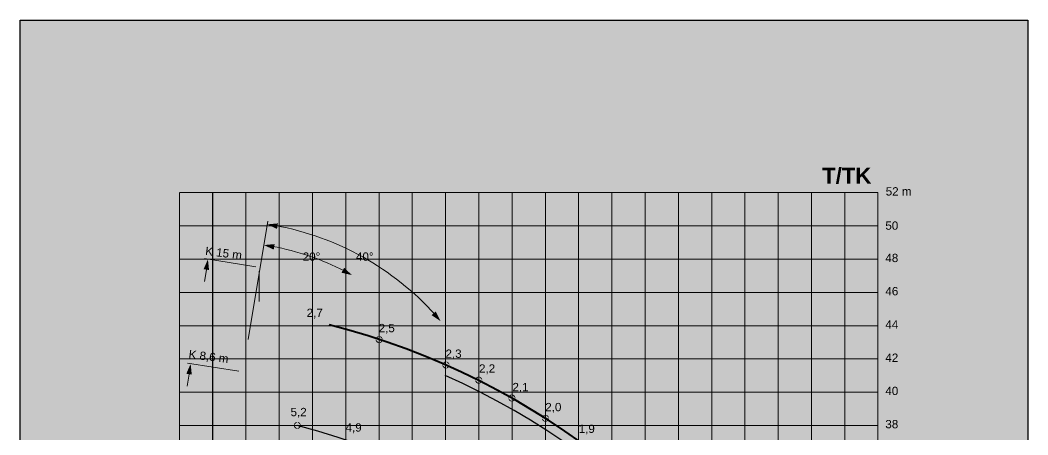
# Model space of a CAD drawing. Header units: millimetres. Extents: x -9578 to 51010, y -8688 to 62384.
# Drawn here: x -9578 to 51010, y 37432 to 62384 of the extents above; entities that cross this region are included whole.
import ezdxf

# ---------------------------------------------------------------- set-up
doc = ezdxf.new("R2010")
doc.units = ezdxf.units.MM
doc.layers.add('Layer1', color=253, linetype='Continuous', lineweight=15)
for name, color, linetype in [('PDF_Geometry', 250, 'Continuous'), ('PDF_Solid Fills', 250, 'Continuous'), ('PDF_Text', 250, 'Continuous')]:
    doc.layers.add(name, color=color, linetype=linetype)
doc.styles.add('PDF Futura-Extra Bold', font='arialbd.ttf')
doc.styles.add('PDF LiebherrText-CondensedRegular', font='arial.ttf')

msp = doc.modelspace()

# ---------------------------------------------------------------- hatches: boundary and pattern name
at = {"lineweight": 35, "true_color": 0xfff1c8, "transparency": 33554687}
h = msp.add_hatch(color=254, dxfattribs=at)
h.dxf.hatch_style = 1
h.paths.add_polyline_path([(51010, -8688), (-9578, -8688), (-9578, 62384), (51010, 62384)])
at = {"layer": 'PDF_Solid Fills', "transparency": 33554687}
h = msp.add_hatch(color=256, dxfattribs=at)
h.paths.add_polyline_path([(12220, 43161, 0.414087), (12009, 43373)], flags=0)
h.paths.add_polyline_path([(12009, 42949, 0.414162), (12220, 43161)], flags=0)
h.paths.add_polyline_path([(11797, 43161, 0.414403), (12009, 42949)], flags=0)
h.paths.add_polyline_path([(12009, 43373, 0.414329), (11797, 43161)], flags=0)
h = msp.add_hatch(color=256, dxfattribs=at)
h.paths.add_polyline_path([(16233, 41633, 0.414254), (16021, 41844)], flags=0)
h.paths.add_polyline_path([(16021, 41421, 0.414329), (16233, 41633)], flags=0)
h.paths.add_polyline_path([(15809, 41633, 0.414236), (16021, 41421)], flags=0)
h.paths.add_polyline_path([(16021, 41844, 0.414162), (15809, 41633)], flags=0)
h = msp.add_hatch(color=256, dxfattribs=at)
h.paths.add_polyline_path([(18205, 40722, 0.414254), (17993, 40934)], flags=0)
h.paths.add_polyline_path([(17993, 40510, 0.414329), (18205, 40722)], flags=0)
h.paths.add_polyline_path([(17781, 40722, 0.414236), (17993, 40510)], flags=0)
h.paths.add_polyline_path([(17993, 40934, 0.414162), (17781, 40722)], flags=0)
h = msp.add_hatch(color=256, dxfattribs=at)
h.paths.add_polyline_path([(20197, 39646, 0.414254), (19985, 39858)], flags=0)
h.paths.add_polyline_path([(19985, 39434, 0.414329), (20197, 39646)], flags=0)
h.paths.add_polyline_path([(19773, 39646, 0.414236), (19985, 39434)], flags=0)
h.paths.add_polyline_path([(19985, 39858, 0.414162), (19773, 39646)], flags=0)
h = msp.add_hatch(color=256, dxfattribs=at)
h.paths.add_polyline_path([(7296, 38000, 0.414162), (7085, 38212)], flags=0)
h.paths.add_polyline_path([(7085, 37788, 0.414236), (7296, 38000)], flags=0)
h.paths.add_polyline_path([(6873, 38000, 0.414329), (7085, 37788)], flags=0)
h.paths.add_polyline_path([(7085, 38212, 0.414254), (6873, 38000)], flags=0)
h = msp.add_hatch(color=256, dxfattribs=at)
h.paths.add_polyline_path([(22217, 38431, 0.414162), (22005, 38643)], flags=0)
h.paths.add_polyline_path([(22005, 38219, 0.414236), (22217, 38431)], flags=0)
h.paths.add_polyline_path([(21793, 38431, 0.414329), (22005, 38219)], flags=0)
h.paths.add_polyline_path([(22005, 38643, 0.414254), (21793, 38431)], flags=0)

# ---------------------------------------------------------------- linework, layer by layer
at = {"transparency": 16777216}
msp.add_lwpolyline([(51010, -8688), (-9578, -8688), (-9578, 62384), (51010, 62384)], close=True, dxfattribs=at)
at = {"layer": 'Layer1', "transparency": 16777216}
for points in [[(0, 0), (0, 52007)], [(23, 52008), (41999, 52008)], [(23, 52004), (41999, 52004)], [(23, 52004), (41999, 52004)], [(4000, -8), (4000, 51988)], [(6000, -8), (6000, 51988)], [(8000, -8), (8000, 51988)], [(10000, 47984), (10000, -8), (10000, 51988)], [(12000, -8), (12000, 51988)], [(14000, -8), (14000, 51988)], [(16000, -8), (16000, 51988)], [(18000, -8), (18000, 51988)], [(20000, 47984), (20000, -8), (20000, 51988)], [(22000, 47984), (22000, -8), (22000, 51988)], [(24000, 47984), (24000, -8), (24000, 51988)], [(26000, -8), (26000, 51988)], [(28000, -8), (28000, 51988)], [(30000, -8), (30000, 51988)], [(32000, -8), (32000, 51988)], [(34000, 47984), (34000, -8), (34000, 51988)], [(36000, 47984), (36000, -8), (36000, 51988)], [(38000, 47984), (38000, -8), (38000, 51988)], [(40000, -8), (40000, 51988)], [(42000, 0), (42000, 52020)], [(23, 50008), (41999, 50008)], [(23, 48004), (41999, 48004)], [(2000, -8), (2000, 47984)], [(4000, -8), (4000, 47984)], [(6000, -8), (6000, 47984)], [(8000, -8), (8000, 47984)], [(12000, -8), (12000, 47984)], [(14000, -8), (14000, 47984)], [(16000, -8), (16000, 47984)], [(18000, -8), (18000, 47984)], [(26000, -8), (26000, 47984)], [(28000, -8), (28000, 47984)], [(30000, -8), (30000, 47984)], [(32000, -8), (32000, 47984)], [(40000, -8), (40000, 47984)], [(23, 46000), (41999, 46000)], [(23, 44000), (41999, 44000)], [(23, 42000), (41999, 42000)], [(23, 40000), (41999, 40000)], [(23, 38000), (41999, 38000)]]:
    msp.add_lwpolyline(points, dxfattribs=at)
at = {"layer": 'PDF_Geometry', "lineweight": 30}
msp.add_lwpolyline([(2000, 4005), (2000, 51988)], dxfattribs=at)
at = {"layer": 'PDF_Geometry', "lineweight": 15}
msp.add_lwpolyline([(4801, 47272), (4801, 45458)], dxfattribs=at)
at = {"layer": 'PDF_Geometry', "lineweight": 40}
msp.add_arc((-2065, 671), 44776, 26.51949, 75.68893, dxfattribs=at)
at = {"layer": 'PDF_Geometry'}
for centre, radius, start, end in [((-1984, 626), 44195, 18.21613, 66.02796), ((-2400, 197), 38960, 16.86474, 75.91449)]:
    msp.add_arc(centre, radius, start, end, dxfattribs=at)
at = {"layer": 'PDF_Text', "lineweight": 20}
for points in [[(4134, 43169), (5316, 50299)], [(1508, 48035), (4592, 47539)], [(1510, 46650), (1640, 47486)], [(487, 41751), (3572, 41255)], [(471, 40361), (601, 41197)]]:
    msp.add_lwpolyline(points, dxfattribs=at)
for centre, radius, start, end in [((2726, 33293), 17004, 41.97304, 79.64259), ((2757, 33380), 15651, 62.73316, 79.5873)]:
    msp.add_arc(centre, radius, start, end, dxfattribs=at)
for points in [[(5922, 50153), (5278, 50096), (5864, 49824)], [(5725, 48908), (5081, 48850), (5667, 48579)], [(1781, 47348), (1712, 47991), (1451, 47400)], [(9900, 47484), (10373, 47045), (9744, 47188)], [(15408, 44854), (15698, 44276), (15158, 44632)], [(742, 41060), (673, 41702), (412, 41111)]]:
    msp.add_solid(points, dxfattribs=at)

# ---------------------------------------------------------------- texts
at = {"layer": 'PDF_Text', "attachment_point": 4}
for s, insert, char_height, style in [('T/TK', (38646, 53017), 951.3, 'PDF Futura-Extra Bold'), ('52 m', (42463, 52078), 500, 'PDF LiebherrText-CondensedRegular'), ('50', (42442, 50020), 500, 'PDF LiebherrText-CondensedRegular'), ('20°', (7412, 48154), 500, 'PDF LiebherrText-CondensedRegular'), ('40°', (10614, 48154), 500, 'PDF LiebherrText-CondensedRegular'), ('48', (42442, 48074), 500, 'PDF LiebherrText-CondensedRegular'), ('46', (42442, 46074), 500, 'PDF LiebherrText-CondensedRegular'), ('2,7', (7647, 44728), 500, 'PDF LiebherrText-CondensedRegular'), ('44', (42442, 44074), 500, 'PDF LiebherrText-CondensedRegular'), ('2,5', (11976, 43811), 500, 'PDF LiebherrText-CondensedRegular'), ('2,3', (15995, 42270), 500, 'PDF LiebherrText-CondensedRegular'), ('42', (42442, 42074), 500, 'PDF LiebherrText-CondensedRegular'), ('2,2', (18009, 41377), 500, 'PDF LiebherrText-CondensedRegular'), ('2,1', (20022, 40261), 500, 'PDF LiebherrText-CondensedRegular'), ('40', (42442, 40074), 500, 'PDF LiebherrText-CondensedRegular'), ('5,2', (6680, 38759), 500, 'PDF LiebherrText-CondensedRegular'), ('2,0', (21993, 39057), 500, 'PDF LiebherrText-CondensedRegular'), ('38', (42442, 38074), 500, 'PDF LiebherrText-CondensedRegular'), ('4,9', (9987, 37830), 500, 'PDF LiebherrText-CondensedRegular'), ('1,9', (24001, 37751), 500, 'PDF LiebherrText-CondensedRegular')]:
    msp.add_mtext(s, dxfattribs=dict(at, insert=insert, char_height=char_height, style=style))
at = {"layer": 'PDF_Text', "char_height": 500, "attachment_point": 4, "rotation": 353.01743, "style": 'PDF LiebherrText-CondensedRegular'}
for s, insert in [('K 15 m', (1560, 48503)), ('K 8,6 m', (553, 42247))]:
    msp.add_mtext(s, dxfattribs=dict(at, insert=insert))

doc.saveas('drawing.dxf')
